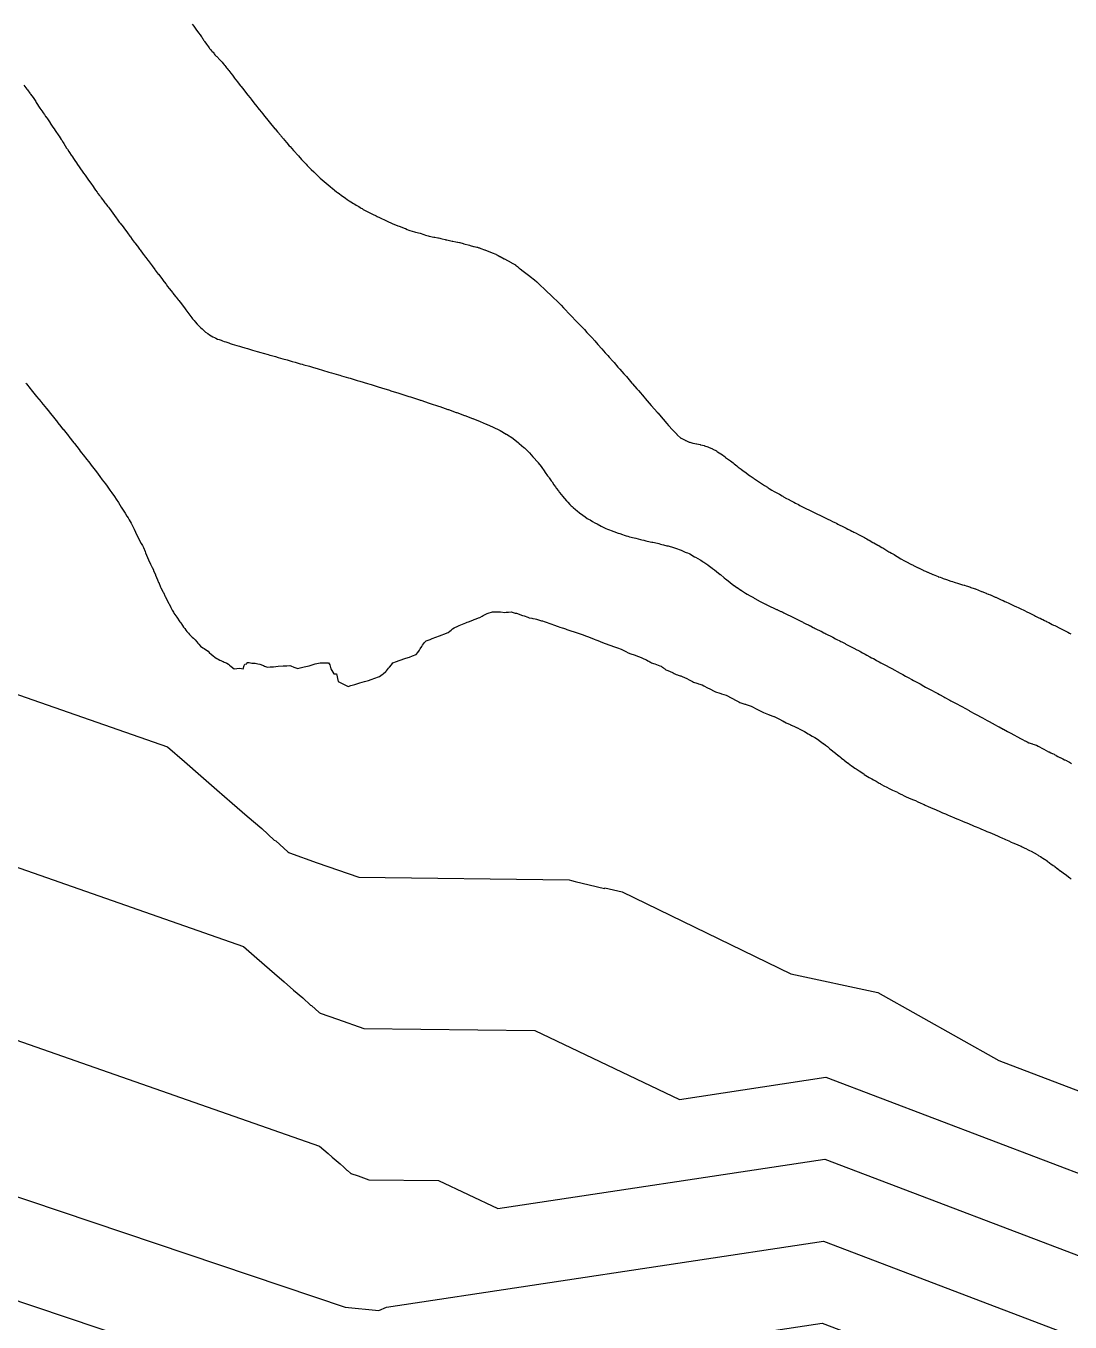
# Model space of a CAD drawing. Header units: metres. Extents: x 483462 to 484492, y 8428718 to 8429266.
# Drawn here: x 484053.93 to 484087.54, y 8428817.77 to 8428859.51 of the extents above; entities that cross this region are included whole.
import ezdxf

# ---------------------------------------------------------------- set-up
doc = ezdxf.new("R2010")
doc.units = ezdxf.units.M
doc.layers.add('C-TOPO-MAJR', color=9, linetype='Continuous')
doc.layers.add('C-TOPO-MINR', color=8, linetype='Continuous')

msp = doc.modelspace()

# ---------------------------------------------------------------- linework, layer by layer
at = {"layer": 'C-TOPO-MAJR', "color": 9, "linetype": 'Continuous', "lineweight": -3, "flags": 128}
for points, elevation in [([(484059.281, 8428859.567), (484059.331, 8428859.5), (484059.349, 8428859.472), (484059.399, 8428859.404), (484059.484, 8428859.288), (484059.536, 8428859.217), (484059.579, 8428859.158), (484059.597, 8428859.131), (484059.614, 8428859.105), (484059.631, 8428859.078), (484059.646, 8428859.055), (484059.662, 8428859.03), (484059.679, 8428859.004), (484059.715, 8428858.957), (484059.743, 8428858.919), (484059.772, 8428858.881), (484059.806, 8428858.835), (484059.825, 8428858.808), (484059.839, 8428858.787), (484059.858, 8428858.759), (484059.881, 8428858.736), (484059.905, 8428858.711), (484059.928, 8428858.687), (484059.952, 8428858.662), (484059.976, 8428858.629), (484059.99, 8428858.608), (484060.013, 8428858.576), (484060.056, 8428858.539), (484060.075, 8428858.522), (484060.094, 8428858.506), (484060.113, 8428858.48), (484060.124, 8428858.465), (484060.145, 8428858.437), (484060.171, 8428858.412), (484060.192, 8428858.391), (484060.219, 8428858.365), (484060.24, 8428858.345), (484060.267, 8428858.312), (484060.28, 8428858.295), (484060.308, 8428858.258), (484060.328, 8428858.233), (484060.358, 8428858.196), (484060.389, 8428858.158), (484060.408, 8428858.133), (484060.441, 8428858.091), (484060.455, 8428858.073), (484060.49, 8428858.028), (484060.522, 8428857.986), (484060.574, 8428857.919), (484060.646, 8428857.825), (484060.675, 8428857.787), (484060.744, 8428857.699), (484060.753, 8428857.687), (484060.762, 8428857.675), (484060.839, 8428857.578), (484060.854, 8428857.557), (484060.94, 8428857.446), (484060.964, 8428857.416), (484061.067, 8428857.284), (484061.078, 8428857.269), (484061.184, 8428857.135), (484061.19, 8428857.128), (484061.195, 8428857.121), (484061.309, 8428856.978), (484061.315, 8428856.97), (484061.438, 8428856.816), (484061.443, 8428856.81), (484061.552, 8428856.674), (484061.573, 8428856.648), (484061.574, 8428856.647), (484061.663, 8428856.536), (484061.669, 8428856.529), (484061.758, 8428856.42), (484061.846, 8428856.312), (484061.855, 8428856.302), (484061.941, 8428856.198), (484061.948, 8428856.19), (484062.029, 8428856.094), (484062.037, 8428856.084), (484062.119, 8428855.987), (484062.135, 8428855.968), (484062.217, 8428855.87), (484062.249, 8428855.832), (484062.328, 8428855.739), (484062.404, 8428855.65), (484062.429, 8428855.622), (484062.537, 8428855.502), (484062.553, 8428855.484), (484062.57, 8428855.465), (484062.673, 8428855.353), (484062.703, 8428855.32), (484062.8, 8428855.21), (484062.855, 8428855.15), (484062.945, 8428855.052), (484062.98, 8428855.013), (484063.002, 8428854.992), (484063.089, 8428854.907), (484063.112, 8428854.885), (484063.19, 8428854.812), (484063.216, 8428854.786), (484063.266, 8428854.736), (484063.335, 8428854.668), (484063.401, 8428854.605), (484063.459, 8428854.551), (484063.527, 8428854.494), (484063.591, 8428854.44), (484063.658, 8428854.387), (484063.724, 8428854.334), (484063.797, 8428854.274), (484063.834, 8428854.245), (484063.865, 8428854.219), (484063.924, 8428854.171), (484063.956, 8428854.145), (484064.006, 8428854.109), (484064.088, 8428854.052), (484064.136, 8428854.018), (484064.218, 8428853.96), (484064.271, 8428853.921), (484064.302, 8428853.898), (484064.333, 8428853.876), (484064.381, 8428853.841), (484064.469, 8428853.79), (484064.511, 8428853.765), (484064.553, 8428853.741), (484064.641, 8428853.69), (484064.682, 8428853.664), (484064.714, 8428853.644), (484064.746, 8428853.624), (484064.788, 8428853.598), (484064.895, 8428853.545), (484064.938, 8428853.524), (484064.979, 8428853.504), (484065.088, 8428853.45), (484065.126, 8428853.43), (484065.161, 8428853.411), (484065.197, 8428853.392), (484065.233, 8428853.372), (484065.31, 8428853.337), (484065.356, 8428853.316), (484065.492, 8428853.252), (484065.539, 8428853.231), (484065.62, 8428853.194), (484065.655, 8428853.176), (484065.697, 8428853.156), (484065.74, 8428853.136), (484065.774, 8428853.12), (484065.904, 8428853.072), (484065.938, 8428853.059), (484065.972, 8428853.047), (484066.107, 8428852.997), (484066.143, 8428852.98), (484066.195, 8428852.956), (484066.248, 8428852.932), (484066.283, 8428852.916), (484066.432, 8428852.879), (484066.464, 8428852.871), (484066.615, 8428852.833), (484066.646, 8428852.826), (484066.7, 8428852.805), (484066.731, 8428852.793), (484066.786, 8428852.772), (484066.877, 8428852.753), (484066.908, 8428852.741), (484067.062, 8428852.711), (484067.092, 8428852.704), (484067.181, 8428852.687), (484067.207, 8428852.682), (484067.256, 8428852.669), (484067.28, 8428852.663), (484067.329, 8428852.651), (484067.426, 8428852.63), (484067.449, 8428852.624), (484067.477, 8428852.618), (484067.646, 8428852.582), (484067.671, 8428852.576), (484067.768, 8428852.556), (484067.814, 8428852.548), (484067.833, 8428852.544), (484067.879, 8428852.536), (484067.897, 8428852.532), (484068, 8428852.503), (484068.025, 8428852.496), (484068.209, 8428852.444), (484068.232, 8428852.438), (484068.337, 8428852.408), (484068.353, 8428852.405), (484068.399, 8428852.395), (484068.446, 8428852.385), (484068.461, 8428852.381), (484068.51, 8428852.365), (484068.525, 8428852.36), (484068.575, 8428852.342), (484068.687, 8428852.299), (484068.701, 8428852.293), (484068.719, 8428852.286), (484068.918, 8428852.208), (484068.935, 8428852.201), (484069.053, 8428852.154), (484069.065, 8428852.148), (484069.124, 8428852.117), (484069.183, 8428852.085), (484069.193, 8428852.079), (484069.317, 8428852.012), (484069.328, 8428852.006), (484069.547, 8428851.887), (484069.553, 8428851.884), (484069.683, 8428851.811), (484069.687, 8428851.809), (484069.746, 8428851.762), (484069.748, 8428851.761), (484069.807, 8428851.712), (484069.839, 8428851.688), (484069.932, 8428851.616), (484069.936, 8428851.614), (484070.151, 8428851.448), (484070.162, 8428851.439), (484070.296, 8428851.334), (484070.372, 8428851.263), (484070.391, 8428851.247), (484070.466, 8428851.174), (484070.485, 8428851.157), (484070.622, 8428851.027), (484070.648, 8428851.003), (484070.864, 8428850.798), (484070.9, 8428850.763), (484071.035, 8428850.634), (484071.111, 8428850.556), (484071.157, 8428850.511), (484071.232, 8428850.433), (484071.283, 8428850.381), (484071.408, 8428850.249), (484071.469, 8428850.186), (484071.653, 8428849.993), (484071.725, 8428849.917), (484071.838, 8428849.797), (484071.902, 8428849.729), (484071.986, 8428849.638), (484072.048, 8428849.572), (484072.14, 8428849.471), (484072.237, 8428849.364), (484072.336, 8428849.254), (484072.469, 8428849.105), (484072.576, 8428848.985), (484072.655, 8428848.896), (484072.7, 8428848.847), (484072.817, 8428848.715), (484072.859, 8428848.669), (484072.985, 8428848.524), (484073.046, 8428848.455), (484073.177, 8428848.304), (484073.255, 8428848.214), (484073.389, 8428848.059), (484073.432, 8428848.009), (484073.457, 8428847.982), (484073.591, 8428847.826), (484073.612, 8428847.802), (484073.643, 8428847.767), (484073.828, 8428847.551), (484073.863, 8428847.51), (484074.053, 8428847.288), (484074.068, 8428847.271), (484074.244, 8428847.066), (484074.25, 8428847.059), (484074.256, 8428847.053), (484074.264, 8428847.044), (484074.434, 8428846.847), (484074.439, 8428846.842), (484074.562, 8428846.702), (484074.61, 8428846.646), (484074.611, 8428846.645), (484074.612, 8428846.645), (484074.738, 8428846.505), (484074.74, 8428846.503), (484074.743, 8428846.5), (484074.877, 8428846.359), (484074.884, 8428846.353), (484074.891, 8428846.345), (484075.011, 8428846.238), (484075.015, 8428846.236), (484075.019, 8428846.234), (484075.144, 8428846.164), (484075.155, 8428846.159), (484075.166, 8428846.154), (484075.278, 8428846.107), (484075.287, 8428846.104), (484075.298, 8428846.102), (484075.399, 8428846.074), (484075.41, 8428846.071), (484075.513, 8428846.048), (484075.524, 8428846.046), (484075.626, 8428846.025), (484075.637, 8428846.023), (484075.651, 8428846.02), (484075.754, 8428845.996), (484075.77, 8428845.99), (484075.882, 8428845.951), (484075.897, 8428845.945), (484076.024, 8428845.89), (484076.032, 8428845.887), (484076.04, 8428845.884), (484076.151, 8428845.82), (484076.169, 8428845.809), (484076.187, 8428845.797), (484076.297, 8428845.725), (484076.306, 8428845.719), (484076.315, 8428845.714), (484076.43, 8428845.63), (484076.45, 8428845.615), (484076.572, 8428845.522), (484076.605, 8428845.498), (484076.687, 8428845.434), (484076.726, 8428845.404), (484076.811, 8428845.338), (484076.842, 8428845.314), (484076.858, 8428845.303), (484076.946, 8428845.236), (484076.963, 8428845.224), (484077.051, 8428845.158), (484077.098, 8428845.124), (484077.189, 8428845.057), (484077.24, 8428845.02), (484077.332, 8428844.954), (484077.354, 8428844.938), (484077.377, 8428844.922), (484077.471, 8428844.858), (484077.536, 8428844.816), (484077.632, 8428844.754), (484077.701, 8428844.709), (484077.797, 8428844.65), (484077.822, 8428844.631), (484077.848, 8428844.612), (484077.938, 8428844.56), (484078.015, 8428844.517), (484078.1, 8428844.47), (484078.179, 8428844.426), (484078.265, 8428844.379), (484078.29, 8428844.361), (484078.316, 8428844.342), (484078.406, 8428844.295), (484078.46, 8428844.267), (484078.556, 8428844.218), (484078.648, 8428844.171), (484078.703, 8428844.143), (484078.795, 8428844.096), (484078.837, 8428844.068), (484078.88, 8428844.043), (484078.969, 8428843.999), (484079.033, 8428843.968), (484079.15, 8428843.91), (484079.235, 8428843.869), (484079.302, 8428843.836), (484079.387, 8428843.795), (484079.425, 8428843.776), (484079.463, 8428843.759), (484079.545, 8428843.719), (484079.613, 8428843.686), (484079.742, 8428843.624), (484079.816, 8428843.588), (484079.89, 8428843.553), (484079.96, 8428843.519), (484080.013, 8428843.492), (484080.06, 8428843.465), (484080.126, 8428843.433), (484080.197, 8428843.399), (484080.327, 8428843.336), (484080.387, 8428843.307), (484080.462, 8428843.27), (484080.515, 8428843.243), (484080.546, 8428843.225), (484080.577, 8428843.206), (484080.625, 8428843.182), (484080.747, 8428843.119), (484080.79, 8428843.098), (484080.918, 8428843.032), (484080.957, 8428843.011), (484080.996, 8428842.988), (484081.035, 8428842.964), (484081.073, 8428842.944), (484081.192, 8428842.877), (484081.225, 8428842.858), (484081.35, 8428842.788), (484081.377, 8428842.772), (484081.424, 8428842.745), (484081.472, 8428842.717), (484081.505, 8428842.697), (484081.604, 8428842.637), (484081.708, 8428842.574), (484081.736, 8428842.557), (484081.791, 8428842.527), (484081.848, 8428842.496), (484081.871, 8428842.482), (484081.954, 8428842.431), (484081.975, 8428842.418), (484082.087, 8428842.351), (484082.212, 8428842.28), (484082.231, 8428842.269), (484082.331, 8428842.214), (484082.348, 8428842.204), (484082.414, 8428842.172), (484082.482, 8428842.139), (484082.493, 8428842.133), (484082.645, 8428842.058), (484082.655, 8428842.053), (484082.808, 8428841.978), (484082.816, 8428841.975), (484082.882, 8428841.946), (484082.949, 8428841.918), (484082.956, 8428841.915), (484083.123, 8428841.845), (484083.127, 8428841.843), (484083.291, 8428841.774), (484083.293, 8428841.773), (484083.352, 8428841.752), (484083.412, 8428841.731), (484083.412, 8428841.731), (484083.455, 8428841.716), (484083.556, 8428841.681), (484083.556, 8428841.681), (484083.557, 8428841.681), (484083.698, 8428841.632), (484083.7, 8428841.632), (484083.754, 8428841.615), (484083.807, 8428841.598), (484083.81, 8428841.597), (484083.942, 8428841.556), (484083.945, 8428841.555), (484084.075, 8428841.515), (484084.079, 8428841.514), (484084.132, 8428841.497), (484084.136, 8428841.495), (484084.19, 8428841.479), (484084.195, 8428841.477), (484084.306, 8428841.441), (484084.311, 8428841.439), (484084.478, 8428841.381), (484084.485, 8428841.379), (484084.492, 8428841.376), (484084.685, 8428841.298), (484084.696, 8428841.294), (484084.831, 8428841.238), (484084.842, 8428841.233), (484084.898, 8428841.214), (484084.911, 8428841.209), (484084.966, 8428841.19), (484084.978, 8428841.184), (484085.13, 8428841.115), (484085.144, 8428841.108), (484085.297, 8428841.038), (484085.315, 8428841.03), (484085.378, 8428841.004), (484085.44, 8428840.978), (484085.464, 8428840.968), (484085.567, 8428840.919), (484085.591, 8428840.907), (484085.761, 8428840.826), (484085.787, 8428840.813), (484085.885, 8428840.766), (484085.912, 8428840.754), (484085.968, 8428840.728), (484086.024, 8428840.703), (484086.052, 8428840.69), (484086.163, 8428840.635), (484086.201, 8428840.616), (484086.386, 8428840.523), (484086.428, 8428840.502), (484086.534, 8428840.45), (484086.57, 8428840.433), (484086.622, 8428840.408), (484086.66, 8428840.39), (484086.712, 8428840.365), (484086.764, 8428840.339), (484086.804, 8428840.32), (484086.856, 8428840.294), (484086.965, 8428840.238), (484087.008, 8428840.216), (484087.044, 8428840.197), (484087.227, 8428840.103), (484087.272, 8428840.08), (484087.313, 8428840.059), (484087.416, 8428840.006), (484087.464, 8428839.981), (484087.515, 8428839.954), (484087.562, 8428839.93)], 1190), ([(484034.9, 8428833.404), (484063.379, 8428823.433), (484063.52, 8428823.31), (484063.656, 8428823.192), (484063.787, 8428823.078), (484063.915, 8428822.967), (484064.039, 8428822.86), (484064.158, 8428822.756), (484064.262, 8428822.661), (484064.275, 8428822.655), (484064.374, 8428822.563), (484064.383, 8428822.559), (484064.387, 8428822.557), (484064.388, 8428822.557), (484064.617, 8428822.474), (484064.961, 8428822.354), (484067.212, 8428822.327), (484069.117, 8428821.421), (484079.638, 8428823.015), (484089.185, 8428819.382)], 1200)]:
    msp.add_lwpolyline(points, dxfattribs=dict(at, elevation=elevation))
at = {"layer": 'C-TOPO-MINR', "color": 8, "linetype": 'Continuous', "lineweight": -3, "flags": 128}
for points, elevation in [([(483994.334, 8428865.877), (484026.517, 8428830.945), (484064.199, 8428818.248), (484065.285, 8428818.136), (484065.535, 8428818.245), (484079.596, 8428820.375), (484088.197, 8428817.102), (484088.212, 8428817.103), (484088.212, 8428817.103), (484110.292, 8428816.067), (484112.281, 8428816.225), (484134.726, 8428818.86), (484156.684, 8428815.196), (484185.099, 8428783.803)], 1202), ([(484053.86, 8428857.599), (484053.957, 8428857.473), (484053.967, 8428857.46), (484053.974, 8428857.45), (484054.054, 8428857.344), (484054.061, 8428857.335), (484054.078, 8428857.31), (484054.157, 8428857.201), (484054.245, 8428857.07), (484054.263, 8428857.043), (484054.381, 8428856.864), (484054.471, 8428856.728), (484054.473, 8428856.725), (484054.524, 8428856.654), (484054.563, 8428856.597), (484054.565, 8428856.596), (484054.641, 8428856.488), (484054.644, 8428856.484), (484054.707, 8428856.388), (484054.713, 8428856.379), (484054.775, 8428856.283), (484054.854, 8428856.167), (484054.862, 8428856.153), (484054.87, 8428856.142), (484054.987, 8428855.97), (484054.997, 8428855.954), (484055.067, 8428855.85), (484055.08, 8428855.829), (484055.128, 8428855.752), (484055.145, 8428855.725), (484055.192, 8428855.649), (484055.239, 8428855.574), (484055.262, 8428855.538), (484055.31, 8428855.462), (484055.33, 8428855.431), (484055.385, 8428855.35), (484055.403, 8428855.324), (484055.484, 8428855.207), (484055.504, 8428855.178), (484055.561, 8428855.096), (484055.591, 8428855.05), (484055.642, 8428854.974), (484055.687, 8428854.907), (484055.736, 8428854.835), (484055.784, 8428854.768), (484055.832, 8428854.699), (484055.878, 8428854.634), (484055.921, 8428854.574), (484055.977, 8428854.495), (484056.013, 8428854.444), (484056.089, 8428854.336), (484056.127, 8428854.283), (484056.172, 8428854.22), (484056.216, 8428854.159), (484056.248, 8428854.116), (484056.296, 8428854.05), (484056.325, 8428854.011), (484056.351, 8428853.976), (484056.397, 8428853.914), (484056.423, 8428853.88), (484056.472, 8428853.816), (484056.498, 8428853.781), (484056.554, 8428853.707), (484056.581, 8428853.672), (484056.616, 8428853.625), (484056.673, 8428853.549), (484056.725, 8428853.477), (484056.776, 8428853.407), (484056.83, 8428853.333), (484056.862, 8428853.289), (484056.934, 8428853.193), (484056.958, 8428853.161), (484057.053, 8428853.036), (484057.075, 8428853.007), (484057.097, 8428852.977), (484057.171, 8428852.878), (484057.194, 8428852.847), (484057.274, 8428852.74), (484057.294, 8428852.713), (484057.352, 8428852.636), (484057.416, 8428852.548), (484057.438, 8428852.519), (484057.504, 8428852.43), (484057.518, 8428852.411), (484057.589, 8428852.316), (484057.601, 8428852.3), (484057.703, 8428852.164), (484057.712, 8428852.152), (484057.782, 8428852.058), (484057.789, 8428852.049), (484057.854, 8428851.961), (484057.861, 8428851.953), (484057.927, 8428851.865), (484057.99, 8428851.781), (484057.992, 8428851.778), (484058.075, 8428851.668), (484058.091, 8428851.646), (484058.091, 8428851.645), (484058.189, 8428851.516), (484058.192, 8428851.511), (484058.33, 8428851.33), (484058.337, 8428851.321), (484058.427, 8428851.203), (484058.437, 8428851.19), (484058.49, 8428851.121), (484058.541, 8428851.054), (484058.553, 8428851.039), (484058.646, 8428850.92), (484058.66, 8428850.902), (484058.743, 8428850.797), (484058.759, 8428850.776), (484058.793, 8428850.732), (484058.827, 8428850.688), (484058.846, 8428850.664), (484058.931, 8428850.554), (484058.952, 8428850.527), (484059.028, 8428850.428), (484059.05, 8428850.4), (484059.08, 8428850.361), (484059.112, 8428850.318), (484059.175, 8428850.234), (484059.235, 8428850.155), (484059.27, 8428850.11), (484059.295, 8428850.078), (484059.339, 8428850.025), (484059.375, 8428849.981), (484059.44, 8428849.906), (484059.481, 8428849.861), (484059.548, 8428849.796), (484059.596, 8428849.75), (484059.664, 8428849.69), (484059.713, 8428849.65), (484059.778, 8428849.603), (484059.832, 8428849.566), (484059.891, 8428849.529), (484059.94, 8428849.5), (484059.994, 8428849.472), (484060.041, 8428849.451), (484060.095, 8428849.426), (484060.144, 8428849.407), (484060.208, 8428849.384), (484060.259, 8428849.367), (484060.307, 8428849.351), (484060.36, 8428849.335), (484060.398, 8428849.324), (484060.459, 8428849.303), (484060.506, 8428849.287), (484060.571, 8428849.265), (484060.646, 8428849.24), (484060.72, 8428849.217), (484060.804, 8428849.191), (484060.87, 8428849.171), (484060.971, 8428849.14), (484061.014, 8428849.128), (484061.056, 8428849.117), (484061.156, 8428849.088), (484061.226, 8428849.068), (484061.371, 8428849.027), (484061.488, 8428848.993), (484061.566, 8428848.971), (484061.72, 8428848.927), (484061.777, 8428848.911), (484061.833, 8428848.896), (484061.957, 8428848.86), (484062.048, 8428848.834), (484062.195, 8428848.792), (484062.335, 8428848.752), (484062.497, 8428848.706), (484062.59, 8428848.679), (484062.758, 8428848.631), (484062.818, 8428848.614), (484062.876, 8428848.597), (484063.052, 8428848.547), (484063.147, 8428848.519), (484063.338, 8428848.464), (484063.476, 8428848.424), (484063.68, 8428848.364), (484063.769, 8428848.338), (484063.984, 8428848.275), (484064.037, 8428848.259), (484064.089, 8428848.244), (484064.311, 8428848.178), (484064.366, 8428848.161), (484064.594, 8428848.093), (484064.68, 8428848.067), (484064.918, 8428847.995), (484064.998, 8428847.971), (484065.045, 8428847.957), (484065.297, 8428847.88), (484065.337, 8428847.867), (484065.376, 8428847.855), (484065.634, 8428847.775), (484065.675, 8428847.762), (484065.932, 8428847.682), (484065.992, 8428847.663), (484066.25, 8428847.58), (484066.304, 8428847.563), (484066.335, 8428847.553), (484066.595, 8428847.469), (484066.619, 8428847.46), (484066.643, 8428847.452), (484066.908, 8428847.364), (484066.944, 8428847.352), (484067.209, 8428847.263), (484067.253, 8428847.248), (484067.51, 8428847.159), (484067.533, 8428847.152), (484067.778, 8428847.064), (484067.788, 8428847.06), (484067.798, 8428847.056), (484068.042, 8428846.966), (484068.054, 8428846.961), (484068.301, 8428846.868), (484068.313, 8428846.863), (484068.544, 8428846.772), (484068.548, 8428846.771), (484068.746, 8428846.687), (484068.747, 8428846.687), (484068.747, 8428846.687), (484068.758, 8428846.682), (484068.968, 8428846.588), (484068.971, 8428846.587), (484069.175, 8428846.488), (484069.183, 8428846.484), (484069.188, 8428846.481), (484069.391, 8428846.365), (484069.395, 8428846.363), (484069.4, 8428846.361), (484069.595, 8428846.228), (484069.606, 8428846.22), (484069.779, 8428846.085), (484069.804, 8428846.066), (484069.955, 8428845.933), (484069.973, 8428845.92), (484069.981, 8428845.913), (484069.99, 8428845.906), (484070.12, 8428845.778), (484070.136, 8428845.761), (484070.248, 8428845.636), (484070.279, 8428845.602), (484070.381, 8428845.479), (484070.401, 8428845.457), (484070.411, 8428845.446), (484070.421, 8428845.434), (484070.511, 8428845.317), (484070.53, 8428845.291), (484070.607, 8428845.181), (484070.644, 8428845.131), (484070.72, 8428845.023), (484070.743, 8428844.991), (484070.754, 8428844.976), (484070.765, 8428844.96), (484070.836, 8428844.857), (484070.861, 8428844.823), (484070.925, 8428844.729), (484070.971, 8428844.665), (484070.998, 8428844.626), (484071.066, 8428844.535), (484071.079, 8428844.515), (484071.094, 8428844.495), (484071.162, 8428844.41), (484071.197, 8428844.369), (484071.262, 8428844.295), (484071.328, 8428844.218), (484071.368, 8428844.172), (484071.437, 8428844.101), (484071.458, 8428844.077), (484071.48, 8428844.054), (484071.509, 8428844.03), (484071.541, 8428844.005), (484071.615, 8428843.94), (484071.673, 8428843.893), (484071.748, 8428843.833), (484071.852, 8428843.751), (484071.929, 8428843.697), (484071.995, 8428843.646), (484072.04, 8428843.622), (484072.087, 8428843.598), (484072.162, 8428843.552), (484072.239, 8428843.511), (484072.312, 8428843.472), (484072.444, 8428843.401), (484072.527, 8428843.357), (484072.594, 8428843.326), (484072.65, 8428843.305), (484072.707, 8428843.285), (484072.768, 8428843.259), (484072.85, 8428843.229), (484072.986, 8428843.179), (484073.043, 8428843.159), (484073.128, 8428843.128), (484073.182, 8428843.111), (484073.244, 8428843.093), (484073.306, 8428843.076), (484073.357, 8428843.061), (484073.508, 8428843.023), (484073.556, 8428843.011), (484073.707, 8428842.972), (484073.753, 8428842.962), (484073.815, 8428842.946), (484073.877, 8428842.93), (484073.92, 8428842.92), (484074.07, 8428842.888), (484074.111, 8428842.88), (484074.259, 8428842.847), (484074.298, 8428842.839), (484074.354, 8428842.823), (484074.392, 8428842.814), (484074.448, 8428842.798), (484074.562, 8428842.771), (484074.597, 8428842.762), (484074.774, 8428842.713), (484074.808, 8428842.703), (484074.84, 8428842.692), (484075.014, 8428842.625), (484075.042, 8428842.613), (484075.151, 8428842.567), (484075.178, 8428842.554), (484075.225, 8428842.536), (484075.272, 8428842.518), (484075.299, 8428842.504), (484075.451, 8428842.416), (484075.475, 8428842.402), (484075.629, 8428842.312), (484075.648, 8428842.3), (484075.69, 8428842.276), (484075.731, 8428842.252), (484075.746, 8428842.242), (484075.876, 8428842.149), (484075.888, 8428842.141), (484076.018, 8428842.047), (484076.027, 8428842.04), (484076.093, 8428841.992), (484076.153, 8428841.943), (484076.158, 8428841.938), (484076.278, 8428841.841), (484076.281, 8428841.838), (484076.405, 8428841.739), (484076.406, 8428841.738), (484076.459, 8428841.696), (484076.475, 8428841.683), (484076.475, 8428841.683), (484076.595, 8428841.587), (484076.596, 8428841.586), (484076.598, 8428841.584), (484076.719, 8428841.489), (484076.723, 8428841.486), (484076.767, 8428841.457), (484076.811, 8428841.428), (484076.816, 8428841.424), (484076.943, 8428841.338), (484076.95, 8428841.333), (484076.957, 8428841.329), (484077.084, 8428841.243), (484077.093, 8428841.238), (484077.141, 8428841.21), (484077.188, 8428841.184), (484077.199, 8428841.178), (484077.342, 8428841.097), (484077.355, 8428841.089), (484077.368, 8428841.082), (484077.508, 8428841.003), (484077.522, 8428840.995), (484077.565, 8428840.973), (484077.607, 8428840.952), (484077.621, 8428840.945), (484077.73, 8428840.891), (484077.744, 8428840.884), (484077.758, 8428840.877), (484077.866, 8428840.824), (484077.883, 8428840.815), (484077.923, 8428840.796), (484077.963, 8428840.777), (484077.981, 8428840.768), (484078.087, 8428840.72), (484078.104, 8428840.712), (484078.121, 8428840.704), (484078.226, 8428840.655), (484078.246, 8428840.646), (484078.286, 8428840.627), (484078.325, 8428840.609), (484078.347, 8428840.598), (484078.476, 8428840.535), (484078.501, 8428840.523), (484078.528, 8428840.51), (484078.655, 8428840.448), (484078.682, 8428840.435), (484078.722, 8428840.415), (484078.761, 8428840.396), (484078.788, 8428840.383), (484078.895, 8428840.329), (484078.922, 8428840.315), (484078.949, 8428840.301), (484079.054, 8428840.248), (484079.082, 8428840.234), (484079.116, 8428840.217), (484079.149, 8428840.2), (484079.178, 8428840.186), (484079.272, 8428840.138), (484079.302, 8428840.123), (484079.329, 8428840.109), (484079.42, 8428840.063), (484079.445, 8428840.051), (484079.496, 8428840.025), (484079.522, 8428840.013), (484079.612, 8428839.967), (484079.644, 8428839.95), (484079.676, 8428839.934), (484079.764, 8428839.89), (484079.789, 8428839.877), (484079.833, 8428839.855), (484079.859, 8428839.842), (484079.896, 8428839.822), (484079.991, 8428839.774), (484080.031, 8428839.753), (484080.124, 8428839.706), (484080.154, 8428839.69), (484080.185, 8428839.674), (484080.229, 8428839.651), (484080.256, 8428839.637), (484080.293, 8428839.618), (484080.322, 8428839.603), (484080.364, 8428839.581), (484080.466, 8428839.528), (484080.514, 8428839.503), (484080.572, 8428839.472), (484080.674, 8428839.419), (484080.707, 8428839.401), (484080.764, 8428839.371), (484080.797, 8428839.353), (484080.855, 8428839.322), (484080.939, 8428839.277), (484080.997, 8428839.246), (484081.091, 8428839.195), (484081.15, 8428839.164), (484081.208, 8428839.133), (484081.259, 8428839.105), (484081.309, 8428839.078), (484081.395, 8428839.032), (484081.449, 8428839.002), (484081.53, 8428838.958), (484081.617, 8428838.911), (484081.714, 8428838.859), (484081.8, 8428838.812), (484081.899, 8428838.758), (484081.976, 8428838.716), (484082.065, 8428838.668), (484082.15, 8428838.621), (484082.239, 8428838.573), (484082.33, 8428838.523), (484082.439, 8428838.464), (484082.495, 8428838.434), (484082.54, 8428838.409), (484082.667, 8428838.34), (484082.711, 8428838.317), (484082.831, 8428838.252), (484082.888, 8428838.22), (484082.992, 8428838.164), (484083.095, 8428838.107), (484083.171, 8428838.066), (484083.28, 8428838.006), (484083.331, 8428837.979), (484083.471, 8428837.902), (484083.506, 8428837.884), (484083.671, 8428837.794), (484083.703, 8428837.777), (484083.85, 8428837.697), (484083.888, 8428837.676), (484084.005, 8428837.612), (484084.052, 8428837.587), (484084.165, 8428837.525), (484084.288, 8428837.458), (484084.315, 8428837.443), (484084.476, 8428837.356), (484084.494, 8428837.346), (484084.512, 8428837.337), (484084.697, 8428837.236), (484084.713, 8428837.227), (484084.869, 8428837.143), (484084.887, 8428837.133), (484085.072, 8428837.032), (484085.084, 8428837.026), (484085.245, 8428836.939), (484085.252, 8428836.935), (484085.384, 8428836.864), (484085.389, 8428836.861), (484085.523, 8428836.789), (484085.525, 8428836.789), (484085.67, 8428836.71), (484085.685, 8428836.701), (484085.888, 8428836.591), (484085.896, 8428836.587), (484086.009, 8428836.526), (484086.077, 8428836.49), (484086.086, 8428836.485), (484086.151, 8428836.452), (484086.213, 8428836.427), (484086.217, 8428836.425), (484086.221, 8428836.424), (484086.279, 8428836.402), (484086.282, 8428836.401), (484086.331, 8428836.385), (484086.336, 8428836.384), (484086.385, 8428836.369), (484086.442, 8428836.347), (484086.452, 8428836.342), (484086.514, 8428836.317), (484086.67, 8428836.233), (484086.693, 8428836.22), (484086.845, 8428836.136), (484086.86, 8428836.128), (484086.912, 8428836.104), (484086.962, 8428836.081), (484086.97, 8428836.077), (484087.02, 8428836.052), (484087.027, 8428836.049), (484087.077, 8428836.023), (484087.09, 8428836.016), (484087.145, 8428835.986), (484087.202, 8428835.955), (484087.217, 8428835.947), (484087.284, 8428835.913), (484087.292, 8428835.909), (484087.3, 8428835.905), (484087.356, 8428835.877), (484087.365, 8428835.873), (484087.419, 8428835.849), (484087.427, 8428835.845), (484087.493, 8428835.807), (484087.504, 8428835.802), (484087.515, 8428835.795), (484087.58, 8428835.757)], 1192), ([(484000.689, 8428857.226), (484028.643, 8428826.882), (484061.375, 8428815.854), (484065.979, 8428815.378), (484067.039, 8428815.839), (484079.554, 8428817.735), (484087.21, 8428814.822), (484087.222, 8428814.823), (484087.223, 8428814.823), (484106.876, 8428813.901), (484115.303, 8428814.571), (484134.8, 8428816.86), (484153.873, 8428813.677), (484178.556, 8428786.408)], 1204), ([(484053.926, 8428848.001), (484053.942, 8428847.982), (484054.065, 8428847.833), (484054.096, 8428847.794), (484054.228, 8428847.633), (484054.273, 8428847.579), (484054.414, 8428847.406), (484054.434, 8428847.381), (484054.588, 8428847.191), (484054.595, 8428847.182), (484054.602, 8428847.174), (484054.766, 8428846.971), (484054.775, 8428846.96), (484054.945, 8428846.748), (484054.949, 8428846.743), (484055.014, 8428846.662), (484055.121, 8428846.527), (484055.125, 8428846.522), (484055.298, 8428846.305), (484055.304, 8428846.296), (484055.311, 8428846.288), (484055.474, 8428846.08), (484055.492, 8428846.057), (484055.64, 8428845.868), (484055.677, 8428845.819), (484055.818, 8428845.638), (484055.849, 8428845.599), (484055.983, 8428845.423), (484056.004, 8428845.396), (484056.027, 8428845.367), (484056.153, 8428845.202), (484056.195, 8428845.145), (484056.309, 8428844.997), (484056.384, 8428844.896), (484056.487, 8428844.758), (484056.54, 8428844.687), (484056.632, 8428844.557), (484056.664, 8428844.515), (484056.697, 8428844.471), (484056.779, 8428844.351), (484056.833, 8428844.267), (484056.903, 8428844.159), (484056.996, 8428844.013), (484057.057, 8428843.915), (484057.12, 8428843.815), (484057.172, 8428843.726), (484057.214, 8428843.666), (484057.255, 8428843.603), (484057.311, 8428843.499), (484057.368, 8428843.387), (484057.412, 8428843.298), (484057.503, 8428843.111), (484057.565, 8428842.987), (484057.598, 8428842.916), (484057.64, 8428842.845), (484057.682, 8428842.772), (484057.708, 8428842.715), (484057.764, 8428842.584), (484057.782, 8428842.539), (484057.874, 8428842.319), (484057.935, 8428842.175), (484057.946, 8428842.15), (484057.988, 8428842.07), (484058.032, 8428841.988), (484058.038, 8428841.973), (484058.098, 8428841.83), (484058.101, 8428841.823), (484058.162, 8428841.676), (484058.2, 8428841.583), (484058.202, 8428841.58), (484058.262, 8428841.437), (484058.266, 8428841.429), (484058.306, 8428841.351), (484058.346, 8428841.276), (484058.353, 8428841.263), (484058.415, 8428841.138), (484058.424, 8428841.119), (484058.521, 8428840.922), (484058.534, 8428840.897), (484058.59, 8428840.785), (484058.605, 8428840.756), (484058.64, 8428840.693), (484058.675, 8428840.633), (484058.694, 8428840.6), (484058.758, 8428840.507), (484058.782, 8428840.472), (484058.885, 8428840.323), (484058.914, 8428840.284), (484058.973, 8428840.198), (484059.004, 8428840.15), (484059.038, 8428840.099), (484059.071, 8428840.05), (484059.102, 8428840.006), (484059.158, 8428839.95), (484059.194, 8428839.915), (484059.283, 8428839.829), (484059.323, 8428839.792), (484059.377, 8428839.739), (484059.427, 8428839.679), (484059.462, 8428839.636), (484059.498, 8428839.595), (484059.545, 8428839.54), (484059.625, 8428839.485), (484059.667, 8428839.456), (484059.71, 8428839.426), (484059.79, 8428839.372), (484059.83, 8428839.335), (484059.905, 8428839.266), (484059.944, 8428839.231), (484060.016, 8428839.165), (484060.075, 8428839.133), (484060.116, 8428839.111), (484060.166, 8428839.086), (484060.201, 8428839.069), (484060.244, 8428839.05), (484060.273, 8428839.037), (484060.314, 8428839.023), (484060.342, 8428839.011), (484060.369, 8428839.002), (484060.395, 8428838.992), (484060.446, 8428838.951), (484060.482, 8428838.921), (484060.53, 8428838.885), (484060.627, 8428838.807), (484060.806, 8428838.831), (484060.866, 8428838.812), (484060.916, 8428838.806), (484060.958, 8428838.914), (484060.97, 8428838.952), (484061.038, 8428838.964), (484061.049, 8428839.005), (484061.112, 8428839.004), (484061.203, 8428838.992), (484061.312, 8428838.983), (484061.392, 8428838.965), (484061.456, 8428838.958), (484061.542, 8428838.923), (484061.577, 8428838.909), (484061.612, 8428838.896), (484061.7, 8428838.864), (484061.791, 8428838.87), (484061.902, 8428838.874), (484062.052, 8428838.89), (484062.212, 8428838.902), (484062.325, 8428838.906), (484062.418, 8428838.911), (484062.455, 8428838.897), (484062.549, 8428838.861), (484062.586, 8428838.848), (484062.682, 8428838.815), (484062.753, 8428838.832), (484062.889, 8428838.87), (484063.04, 8428838.907), (484063.24, 8428838.968), (484063.404, 8428839.001), (484063.571, 8428838.994), (484063.669, 8428838.995), (484063.709, 8428838.93), (484063.73, 8428838.845), (484063.743, 8428838.8), (484063.841, 8428838.642), (484063.878, 8428838.641), (484063.92, 8428838.648), (484063.973, 8428838.393), (484064.305, 8428838.241), (484064.385, 8428838.264), (484064.518, 8428838.299), (484064.679, 8428838.349), (484064.825, 8428838.393), (484064.95, 8428838.434), (484065.039, 8428838.461), (484065.162, 8428838.5), (484065.272, 8428838.548), (484065.307, 8428838.56), (484065.397, 8428838.627), (484065.431, 8428838.64), (484065.509, 8428838.718), (484065.538, 8428838.741), (484065.6, 8428838.831), (484065.628, 8428838.857), (484065.691, 8428838.933), (484065.715, 8428838.967), (484065.741, 8428839), (484065.853, 8428839.04), (484065.947, 8428839.077), (484066.154, 8428839.147), (484066.279, 8428839.182), (484066.367, 8428839.219), (484066.491, 8428839.264), (484066.546, 8428839.334), (484066.591, 8428839.41), (484066.621, 8428839.451), (484066.667, 8428839.519), (484066.695, 8428839.564), (484066.726, 8428839.607), (484066.761, 8428839.649), (484066.81, 8428839.702), (484066.941, 8428839.754), (484067.003, 8428839.782), (484067.243, 8428839.871), (484067.321, 8428839.896), (484067.38, 8428839.92), (484067.523, 8428839.974), (484067.57, 8428840.014), (484067.617, 8428840.052), (484067.661, 8428840.09), (484067.709, 8428840.129), (484067.831, 8428840.182), (484067.872, 8428840.201), (484068.09, 8428840.29), (484068.135, 8428840.307), (484068.175, 8428840.322), (484068.309, 8428840.376), (484068.357, 8428840.395), (484068.424, 8428840.42), (484068.492, 8428840.446), (484068.533, 8428840.463), (484068.609, 8428840.501), (484068.645, 8428840.519), (484068.779, 8428840.584), (484068.809, 8428840.596), (484068.944, 8428840.642), (484069.143, 8428840.642), (484069.172, 8428840.642), (484069.201, 8428840.64), (484069.341, 8428840.624), (484069.381, 8428840.628), (484069.465, 8428840.634), (484069.549, 8428840.636), (484069.671, 8428840.594), (484069.722, 8428840.594), (484069.916, 8428840.523), (484069.96, 8428840.508), (484070.081, 8428840.466), (484070.127, 8428840.448), (484070.208, 8428840.434), (484070.243, 8428840.427), (484070.324, 8428840.414), (484070.361, 8428840.409), (484070.519, 8428840.354), (484070.558, 8428840.347), (484070.604, 8428840.332), (484070.859, 8428840.241), (484070.912, 8428840.221), (484071.061, 8428840.169), (484071.111, 8428840.15), (484071.183, 8428840.127), (484071.227, 8428840.113), (484071.299, 8428840.09), (484071.342, 8428840.076), (484071.499, 8428840.021), (484071.546, 8428840.006), (484071.608, 8428839.985), (484071.861, 8428839.896), (484071.936, 8428839.869), (484072, 8428839.846), (484072.144, 8428839.794), (484072.216, 8428839.763), (484072.275, 8428839.738), (484072.333, 8428839.713), (484072.408, 8428839.68), (484072.537, 8428839.634), (484072.608, 8428839.609), (484072.691, 8428839.581), (484072.9, 8428839.507), (484072.969, 8428839.481), (484073.084, 8428839.44), (484073.155, 8428839.403), (484073.198, 8428839.381), (484073.241, 8428839.36), (484073.314, 8428839.322), (484073.399, 8428839.291), (484073.502, 8428839.254), (484073.64, 8428839.204), (484073.728, 8428839.173), (484073.796, 8428839.136), (484073.871, 8428839.109), (484073.9, 8428839.093), (484073.95, 8428839.063), (484073.975, 8428839.049), (484074.007, 8428839.032), (484074.035, 8428839.018), (484074.067, 8428839.001), (484074.097, 8428838.991), (484074.132, 8428838.979), (484074.169, 8428838.966), (484074.224, 8428838.946), (484074.273, 8428838.927), (484074.33, 8428838.905), (484074.373, 8428838.889), (484074.394, 8428838.874), (484074.415, 8428838.86), (484074.45, 8428838.835), (484074.471, 8428838.818), (484074.49, 8428838.804), (484074.525, 8428838.777), (484074.558, 8428838.765), (484074.589, 8428838.754), (484074.612, 8428838.746), (484074.641, 8428838.735), (484074.683, 8428838.713), (484074.716, 8428838.695), (484074.756, 8428838.674), (484074.797, 8428838.652), (484074.835, 8428838.635), (484074.86, 8428838.624), (484074.899, 8428838.607), (484074.92, 8428838.601), (484074.983, 8428838.582), (484075.007, 8428838.575), (484075.047, 8428838.554), (484075.13, 8428838.527), (484075.199, 8428838.49), (484075.279, 8428838.448), (484075.378, 8428838.396), (484075.419, 8428838.375), (484075.526, 8428838.342), (484075.553, 8428838.333), (484075.581, 8428838.324), (484075.698, 8428838.286), (484075.746, 8428838.262), (484075.871, 8428838.197), (484075.946, 8428838.157), (484076.084, 8428838.086), (484076.127, 8428838.064), (484076.268, 8428838.018), (484076.294, 8428838.009), (484076.319, 8428838.001), (484076.463, 8428837.954), (484076.505, 8428837.933), (484076.606, 8428837.883), (484076.67, 8428837.85), (484076.772, 8428837.793), (484076.878, 8428837.741), (484076.912, 8428837.723), (484077.07, 8428837.669), (484077.089, 8428837.662), (484077.108, 8428837.656), (484077.268, 8428837.601), (484077.296, 8428837.587), (484077.453, 8428837.507), (484077.494, 8428837.486), (484077.646, 8428837.408), (484077.668, 8428837.397), (484077.831, 8428837.335), (484077.843, 8428837.33), (484077.854, 8428837.326), (484077.999, 8428837.273), (484078.013, 8428837.266), (484078.16, 8428837.193), (484078.179, 8428837.184), (484078.276, 8428837.132), (484078.286, 8428837.127), (484078.338, 8428837.101), (484078.345, 8428837.097), (484078.396, 8428837.071), (484078.402, 8428837.068), (484078.532, 8428837.011), (484078.536, 8428837.009), (484078.54, 8428837.007), (484078.662, 8428836.953), (484078.666, 8428836.951), (484078.71, 8428836.929), (484078.713, 8428836.927), (484078.757, 8428836.905), (484078.759, 8428836.903), (484078.833, 8428836.866), (484078.835, 8428836.865), (484078.901, 8428836.831), (484078.904, 8428836.829), (484078.984, 8428836.786), (484078.987, 8428836.785), (484079.105, 8428836.716), (484079.105, 8428836.716), (484079.106, 8428836.716), (484079.15, 8428836.689), (484079.233, 8428836.64), (484079.234, 8428836.64), (484079.321, 8428836.59), (484079.322, 8428836.59), (484079.323, 8428836.589), (484079.408, 8428836.539), (484079.412, 8428836.535), (484079.506, 8428836.465), (484079.589, 8428836.402), (484079.597, 8428836.396), (484079.661, 8428836.35), (484079.665, 8428836.346), (484079.728, 8428836.301), (484079.797, 8428836.242), (484079.808, 8428836.232), (484079.886, 8428836.165), (484079.899, 8428836.154), (484079.982, 8428836.088), (484079.988, 8428836.084), (484080.074, 8428836.016), (484080.081, 8428836.011), (484080.158, 8428835.949), (484080.178, 8428835.933), (484080.255, 8428835.872), (484080.278, 8428835.854), (484080.369, 8428835.782), (484080.38, 8428835.774), (484080.392, 8428835.765), (484080.498, 8428835.685), (484080.518, 8428835.672), (484080.613, 8428835.61), (484080.65, 8428835.586), (484080.744, 8428835.525), (484080.768, 8428835.51), (484080.876, 8428835.432), (484080.894, 8428835.419), (484080.912, 8428835.406), (484081.015, 8428835.335), (484081.066, 8428835.308), (484081.155, 8428835.262), (484081.21, 8428835.234), (484081.298, 8428835.189), (484081.396, 8428835.127), (484081.42, 8428835.111), (484081.446, 8428835.096), (484081.563, 8428835.024), (484081.612, 8428835.001), (484081.735, 8428834.942), (484081.821, 8428834.903), (484081.928, 8428834.855), (484081.981, 8428834.83), (484082.006, 8428834.817), (484082.09, 8428834.774), (484082.116, 8428834.76), (484082.198, 8428834.718), (484082.265, 8428834.688), (484082.339, 8428834.655), (484082.462, 8428834.6), (484082.556, 8428834.56), (484082.636, 8428834.524), (484082.713, 8428834.49), (484082.803, 8428834.449), (484082.839, 8428834.433), (484082.876, 8428834.416), (484082.964, 8428834.377), (484083.049, 8428834.34), (484083.123, 8428834.307), (484083.208, 8428834.271), (484083.361, 8428834.204), (484083.435, 8428834.172), (484083.53, 8428834.131), (484083.616, 8428834.095), (484083.662, 8428834.075), (484083.746, 8428834.04), (484083.793, 8428834.02), (484083.841, 8428834), (484083.923, 8428833.967), (484083.972, 8428833.946), (484084.073, 8428833.903), (484084.153, 8428833.87), (484084.214, 8428833.844), (484084.389, 8428833.769), (484084.454, 8428833.741), (484084.51, 8428833.717), (484084.617, 8428833.671), (484084.669, 8428833.649), (484084.735, 8428833.621), (484084.788, 8428833.599), (484084.853, 8428833.572), (484084.952, 8428833.53), (484085.024, 8428833.499), (484085.196, 8428833.425), (484085.26, 8428833.397), (484085.363, 8428833.353), (484085.413, 8428833.331), (484085.463, 8428833.308), (484085.515, 8428833.286), (484085.561, 8428833.265), (484085.645, 8428833.228), (484085.693, 8428833.207), (484085.835, 8428833.145), (484085.874, 8428833.128), (484085.957, 8428833.091), (484085.993, 8428833.073), (484086.036, 8428833.051), (484086.08, 8428833.029), (484086.107, 8428833.015), (484086.186, 8428832.978), (484086.207, 8428832.968), (484086.306, 8428832.92), (484086.325, 8428832.911), (484086.341, 8428832.902), (484086.424, 8428832.853), (484086.439, 8428832.844), (484086.507, 8428832.803), (484086.534, 8428832.786), (484086.583, 8428832.758), (484086.632, 8428832.728), (484086.656, 8428832.713), (484086.713, 8428832.675), (484086.722, 8428832.669), (484086.731, 8428832.662), (484086.794, 8428832.619), (484086.802, 8428832.612), (484086.866, 8428832.564), (484086.874, 8428832.558), (484086.929, 8428832.516), (484086.945, 8428832.505), (484086.988, 8428832.477), (484087.031, 8428832.448), (484087.046, 8428832.438), (484087.126, 8428832.378), (484087.134, 8428832.371), (484087.142, 8428832.365), (484087.221, 8428832.305), (484087.231, 8428832.298), (484087.27, 8428832.269), (484087.309, 8428832.24), (484087.319, 8428832.233), (484087.417, 8428832.158), (484087.424, 8428832.153), (484087.43, 8428832.148), (484087.53, 8428832.071), (484087.536, 8428832.067), (484087.575, 8428832.037)], 1194), ([(484053.479, 8428838.046), (484058.484, 8428836.294), (484059.031, 8428835.819), (484059.561, 8428835.358), (484060.074, 8428834.913), (484060.57, 8428834.482), (484061.052, 8428834.064), (484061.518, 8428833.658), (484061.921, 8428833.288), (484061.971, 8428833.265), (484062.356, 8428832.908), (484062.39, 8428832.892), (484062.407, 8428832.885), (484062.41, 8428832.884), (484063.304, 8428832.562), (484064.644, 8428832.093), (484071.417, 8428832.013), (484071.484, 8428831.993), (484071.61, 8428831.956), (484072.062, 8428831.849), (484072.554, 8428831.731), (484072.561, 8428831.754), (484073.115, 8428831.622), (484078.548, 8428828.979), (484081.352, 8428828.384), (484085.239, 8428826.195), (484091.16, 8428823.942)], 1196), ([(484044.19, 8428835.725), (484060.931, 8428829.863), (484061.275, 8428829.565), (484061.608, 8428829.275), (484061.931, 8428828.996), (484062.243, 8428828.724), (484062.545, 8428828.462), (484062.838, 8428828.207), (484063.091, 8428827.974), (484063.123, 8428827.96), (484063.365, 8428827.736), (484063.386, 8428827.726), (484063.397, 8428827.721), (484063.399, 8428827.72), (484063.96, 8428827.518), (484064.803, 8428827.224), (484070.311, 8428827.158), (484074.97, 8428824.941), (484079.68, 8428825.655), (484090.173, 8428821.662)], 1198)]:
    msp.add_lwpolyline(points, dxfattribs=dict(at, elevation=elevation))

doc.saveas('drawing.dxf')
